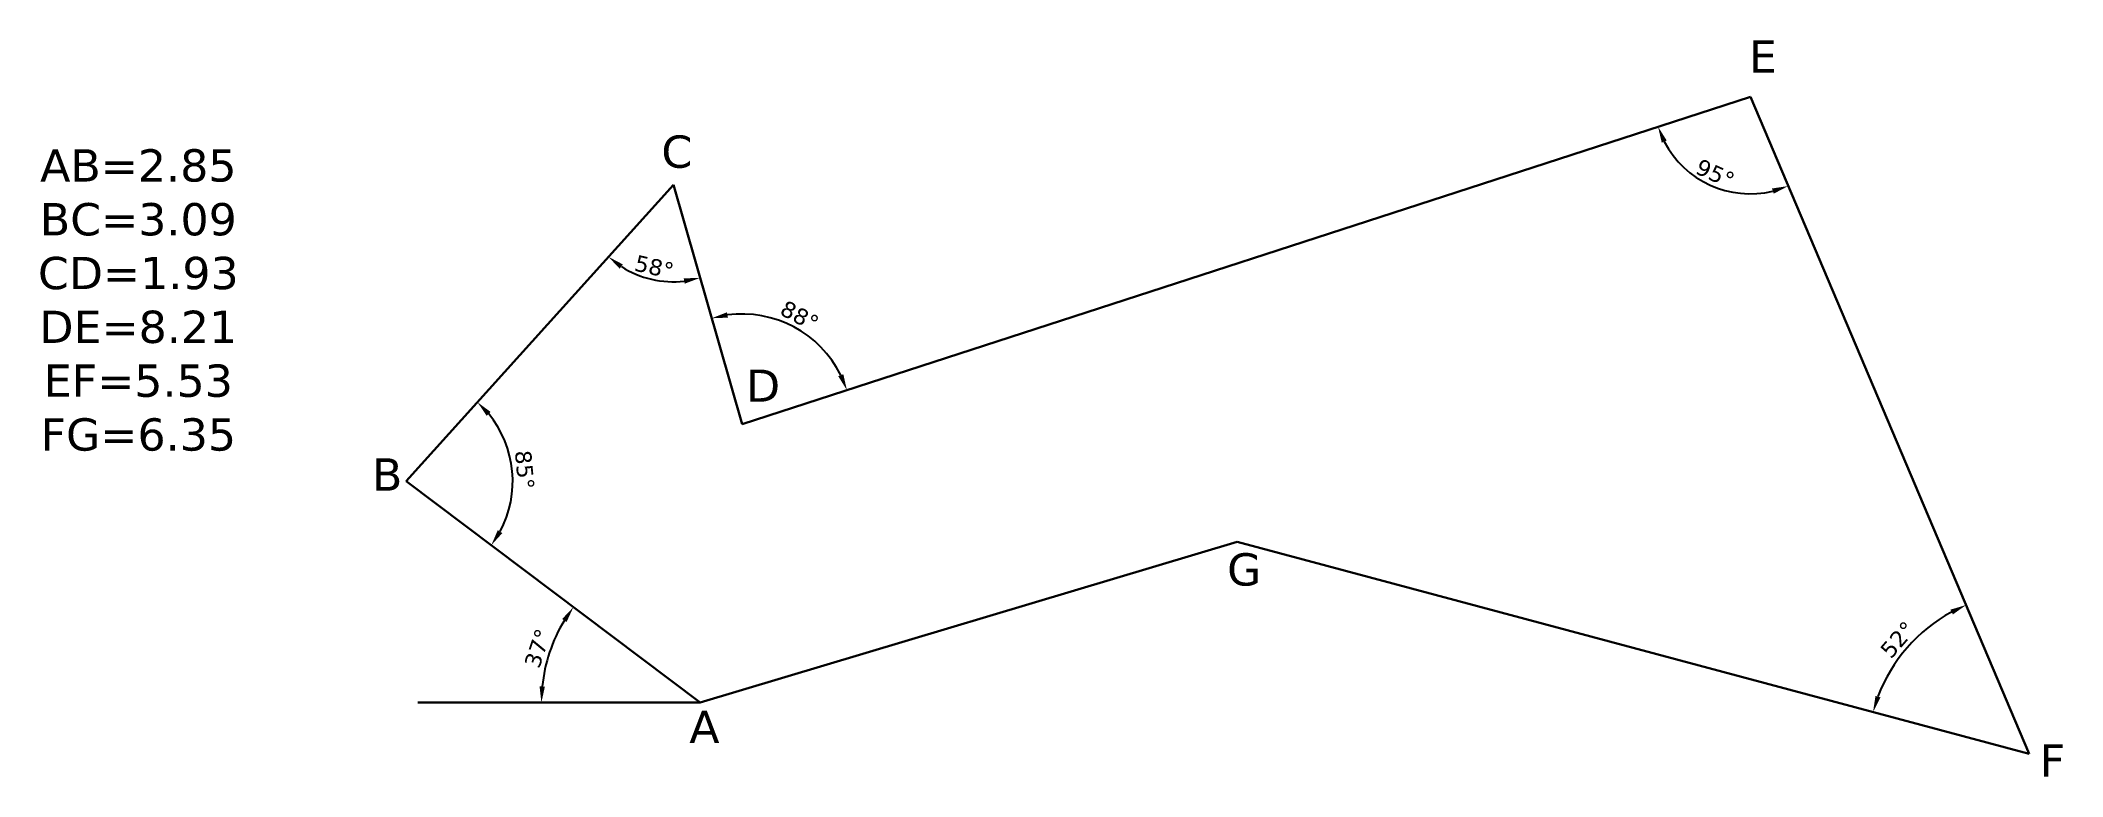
# Model space of a CAD drawing. Header units: millimetres. Extents: x 301.1 to 316.8, y 97.8 to 103.5.
import ezdxf

# ---------------------------------------------------------------- set-up
doc = ezdxf.new("R2010")
doc.units = ezdxf.units.MM
doc.styles.get("Standard").update_dxf_attribs({"font": 'verdana.ttf'})
doc.dimstyles.new('ISO-25', dxfattribs={"dimscale": 0.05, "dimtxt": 2.5, "dimasz": 2.5, "dimexe": 1.25, "dimexo": 0.625, "dimtad": 1, "dimtxsty": 'Standard', "dimcen": 2.5, "dimadec": 0, "dimazin": 0, "dimtfac": 1, "dimtmove": 0, "dimatfit": 3, "dimfxl": 1, "dimarcsym": 0})

# ---------------------------------------------------------------- blocks, each defined once
blk = doc.blocks.new('*D2')
at = {"color": 0, "lineweight": -2, "transparency": 16777216}
blk.add_arc((303.94, 100.098), 0.824, 331.7017, 39.2983, dxfattribs=at)
at = {"color": 0, "transparency": 16777216}
for points in [[(304.562, 100.605), (304.593, 100.634), (304.491, 100.71)], [(304.683, 99.696), (304.648, 99.719), (304.598, 99.602)]]:
    blk.add_solid(points, dxfattribs=at)
at = {"layer": 'Defpoints', "color": 0, "transparency": 16777216}
for p in [(306.008, 102.394), (303.94, 100.098), (303.94, 100.098), (304.754, 99.974), (306.216, 98.383)]:
    blk.add_point(p, dxfattribs=at)
at = {"color": 0, "transparency": 16777216, "insert": (304.856, 100.186), "char_height": 0.125, "attachment_point": 5, "rotation": 275.5}
blk.add_mtext('85°', dxfattribs=at)
blk = doc.blocks.new('*D3')
at = {"color": 0, "lineweight": -2, "transparency": 16777216}
blk.add_arc((306.008, 102.394), 0.751, 237.5493, 276.4507, dxfattribs=at)
at = {"color": 0, "transparency": 16777216}
for points in [[(305.592, 101.744), (305.617, 101.777), (305.505, 101.836)], [(306.088, 101.669), (306.096, 101.628), (306.215, 101.673)]]:
    blk.add_solid(points, dxfattribs=at)
at = {"layer": 'Defpoints', "color": 0, "transparency": 16777216}
for p in [(306.008, 102.394), (306.008, 102.394), (305.718, 101.701), (306.54, 100.539), (303.94, 100.098)]:
    blk.add_point(p, dxfattribs=at)
at = {"color": 0, "transparency": 16777216, "insert": (305.86, 101.757), "char_height": 0.125, "attachment_point": 5, "rotation": 347}
blk.add_mtext('58°', dxfattribs=at)
blk = doc.blocks.new('*D4')
at = {"color": 0, "lineweight": -2, "transparency": 16777216}
blk.add_arc((306.54, 100.539), 0.854, 26.3935, 97.6065, dxfattribs=at)
at = {"color": 0, "transparency": 16777216}
for points in [[(306.431, 101.365), (306.422, 101.406), (306.304, 101.36)], [(307.324, 100.927), (307.285, 100.911), (307.352, 100.803)]]:
    blk.add_solid(points, dxfattribs=at)
at = {"layer": 'Defpoints', "color": 0, "transparency": 16777216}
for p in [(314.348, 103.076), (306.008, 102.394), (307.118, 101.167), (306.54, 100.539), (306.54, 100.539)]:
    blk.add_point(p, dxfattribs=at)
at = {"color": 0, "transparency": 16777216, "insert": (306.986, 101.378), "char_height": 0.125, "attachment_point": 5, "rotation": 332}
blk.add_mtext('88°', dxfattribs=at)
blk = doc.blocks.new('*D5')
at = {"color": 0, "lineweight": -2, "transparency": 16777216}
blk.add_arc((314.348, 103.076), 0.752, 207.5395, 283.4605, dxfattribs=at)
at = {"color": 0, "transparency": 16777216}
for points in [[(313.662, 102.72), (313.7, 102.737), (313.633, 102.844)], [(314.516, 102.365), (314.529, 102.325), (314.641, 102.384)]]:
    blk.add_solid(points, dxfattribs=at)
at = {"layer": 'Defpoints', "color": 0, "transparency": 16777216}
for p in [(314.348, 103.076), (314.348, 103.076), (313.861, 102.503), (306.54, 100.539), (316.508, 97.986)]:
    blk.add_point(p, dxfattribs=at)
at = {"color": 0, "transparency": 16777216, "insert": (314.076, 102.48), "char_height": 0.125, "attachment_point": 5, "rotation": 335.5}
blk.add_mtext('95°', dxfattribs=at)
blk = doc.blocks.new('*D6')
at = {"color": 0, "lineweight": -2, "transparency": 16777216}
blk.add_arc((316.508, 97.986), 1.253, 118.7184, 159.2816, dxfattribs=at)
at = {"color": 0, "transparency": 16777216}
for points in [[(315.897, 99.103), (315.916, 99.066), (316.019, 99.139)], [(315.356, 98.423), (315.317, 98.435), (315.298, 98.31)]]:
    blk.add_solid(points, dxfattribs=at)
at = {"layer": 'Defpoints', "color": 0, "transparency": 16777216}
for p in [(314.348, 103.076), (310.375, 99.629), (315.698, 98.941), (316.508, 97.986), (316.508, 97.986)]:
    blk.add_point(p, dxfattribs=at)
at = {"color": 0, "transparency": 16777216, "insert": (315.49, 98.871), "char_height": 0.125, "attachment_point": 5, "rotation": 49}
blk.add_mtext('52°', dxfattribs=at)
blk = doc.blocks.new('*D7')
at = {"color": 0, "lineweight": -2, "transparency": 16777216}
blk.add_arc((306.216, 98.383), 1.23, 148.8258, 174.1742, dxfattribs=at)
at = {"color": 0, "transparency": 16777216}
for points in [[(305.147, 99.031), (305.181, 99.008), (305.234, 99.123)], [(305.013, 98.507), (304.972, 98.509), (304.986, 98.383)]]:
    blk.add_solid(points, dxfattribs=at)
at = {"layer": 'Defpoints', "color": 0, "transparency": 16777216}
for p in [(303.94, 100.098), (305.098, 98.896), (304.03, 98.383), (306.216, 98.383), (306.216, 98.383)]:
    blk.add_point(p, dxfattribs=at)
at = {"color": 0, "transparency": 16777216, "insert": (304.958, 98.804), "char_height": 0.125, "attachment_point": 5, "rotation": 71.5}
blk.add_mtext('37°', dxfattribs=at)

msp = doc.modelspace()

# ---------------------------------------------------------------- linework, layer by layer
at = {"lineweight": 30}
for p, q in [((306.54, 100.539), (314.348, 103.076)), ((314.348, 103.076), (316.508, 97.986)), ((303.94, 100.098), (306.008, 102.394)), ((306.008, 102.394), (306.54, 100.539)), ((306.216, 98.383), (303.94, 100.098)), ((306.216, 98.383), (310.375, 99.629)), ((316.508, 97.986), (310.375, 99.629)), ((306.216, 98.383), (304.03, 98.383))]:
    msp.add_line(p, q, dxfattribs=at)

# ---------------------------------------------------------------- texts
at = {"char_height": 0.25, "attachment_point": 1}
for s, width, insert in [('E', 0.26024, (314.337, 103.512)), ('\\pxqc;AB=2.85\\PBC=3.09\\PCD=1.93\\PDE=8.21\\PEF=5.53\\PFG=6.35', 1.6732, (301.028, 102.669))]:
    msp.add_mtext_dynamic_manual_height_columns(s, width=width, gutter_width=12.5, heights=[0], dxfattribs=dict(at, insert=insert))
at = {"lineweight": 30, "char_height": 0.25, "attachment_point": 1}
for s, insert in [('C', (305.915, 102.776)), ('D', (306.571, 100.963)), ('B', (303.674, 100.275)), ('G', (310.296, 99.54)), ('A', (306.131, 98.32)), ('F', (316.588, 98.06))]:
    msp.add_mtext_dynamic_manual_height_columns(s, width=0.26024, gutter_width=12.5, heights=[0], dxfattribs=dict(at, insert=insert))

# ---------------------------------------------------------------- dimensions: what is measured, and where the dimension line sits
for base, line1, line2, picture, middle in [((307.118, 101.167), ((306.54, 100.539), (314.348, 103.076)), ((306.008, 102.394), (306.54, 100.539)), '*D4', (306.986, 101.378)), ((313.861, 102.503), ((314.348, 103.076), (316.508, 97.986)), ((306.54, 100.539), (314.348, 103.076)), '*D5', (314.076, 102.48)), ((315.698, 98.941), ((316.508, 97.986), (310.375, 99.629)), ((314.348, 103.076), (316.508, 97.986)), '*D6', (315.49, 98.871)), ((304.754, 99.974), ((306.216, 98.383), (303.94, 100.098)), ((303.94, 100.098), (306.008, 102.394)), '*D2', (304.856, 100.186)), ((305.718, 101.701), ((306.008, 102.394), (306.54, 100.539)), ((303.94, 100.098), (306.008, 102.394)), '*D3', (305.86, 101.757)), ((305.098, 98.896), ((306.216, 98.383), (304.03, 98.383)), ((306.216, 98.383), (303.94, 100.098)), '*D7', (304.958, 98.804))]:
    dim = msp.add_angular_dim_2l(base=base, line1=line1, line2=line2, dimstyle='ISO-25')
    dim.commit()
    dim.dimension.update_dxf_attribs({"geometry": picture, "text_midpoint": middle})

doc.saveas('drawing.dxf')
